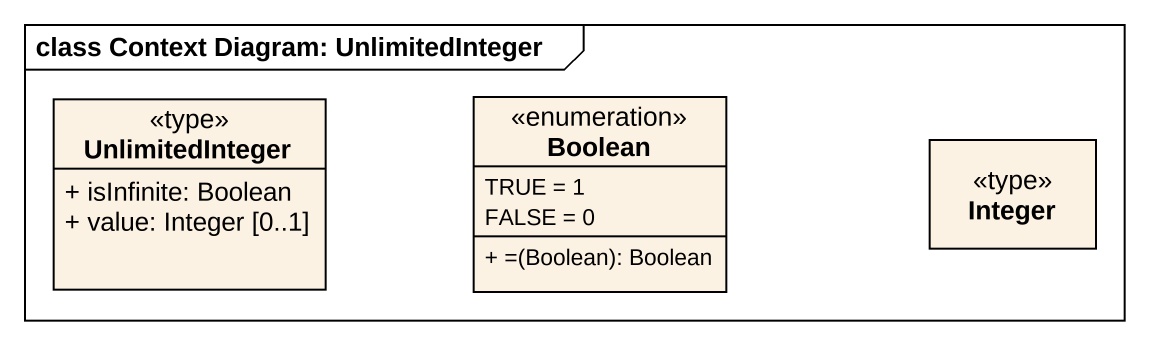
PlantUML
@startuml
mainframe class Context Diagram: UnlimitedInteger
hide circle
hide empty members
skinparam classAttributeIconSize 0
class UnlimitedInteger <<type>> {
  + isInfinite: Boolean
  + value: Integer [0..1]
}
enum Boolean {
  TRUE = 1
  FALSE = 0
  + =(Boolean): Boolean
}
class Integer <<type>>
@enduml
